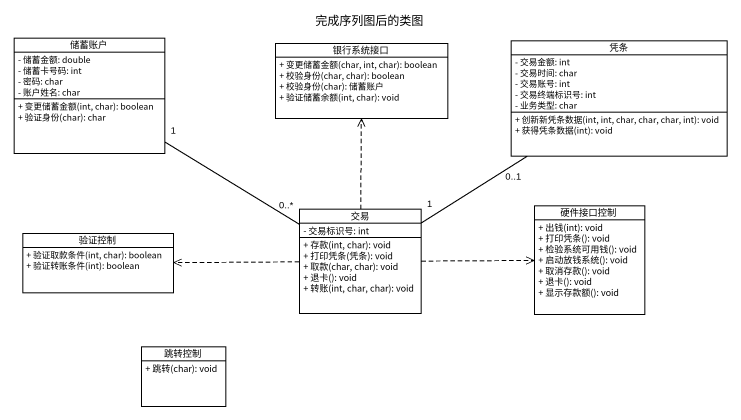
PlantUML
@startuml
title 完成序列图后的类图
hide circle
hide empty members
skinparam classAttributeIconSize 0
class 储蓄账户 {
  - 储蓄金额: double
  - 储蓄卡号码: int
  - 密码: char
  - 账户姓名: char
  + 变更储蓄金额(int, char): boolean
  + 验证身份(char): char
}
class 银行系统接口 {
  + 变更储蓄金额(char, int, char): boolean
  + 校验身份(char, char): boolean
  + 校验身份(char): 储蓄账户
  + 验证储蓄余额(int, char): void
}
class 凭条 {
  - 交易金额: int
  - 交易时间: char
  - 交易账号: int
  - 交易终端标识号: int
  - 业务类型: char
  + 创新新凭条数据(int, int, char, char, char, int): void
  + 获得凭条数据(int): void
}
class 交易 {
  - 交易标识号: int
  + 存款(int, char): void
  + 打印凭条(凭条): void
  + 取款(char, char): void
  + 退卡(): void
  + 转账(int, char, char): void
}
class 硬件接口控制 {
  + 出钱(int): void
  + 打印凭条(): void
  + 检验系统可用钱(): void
  + 启动放钱系统(): void
  + 取消存款(): void
  + 退卡(): void
  + 显示存款额(): void
}
class 验证控制 {
  + 验证取款条件(int, char): boolean
  + 验证转账条件(int): boolean
}
class 跳转控制 {
  + 跳转(char): void
}
储蓄账户 "1" -- "0..*" 交易
交易 .up.> 银行系统接口
交易 "1" -up- "0..1" 凭条
交易 .right.> 硬件接口控制
交易 .left.> 验证控制
@enduml
